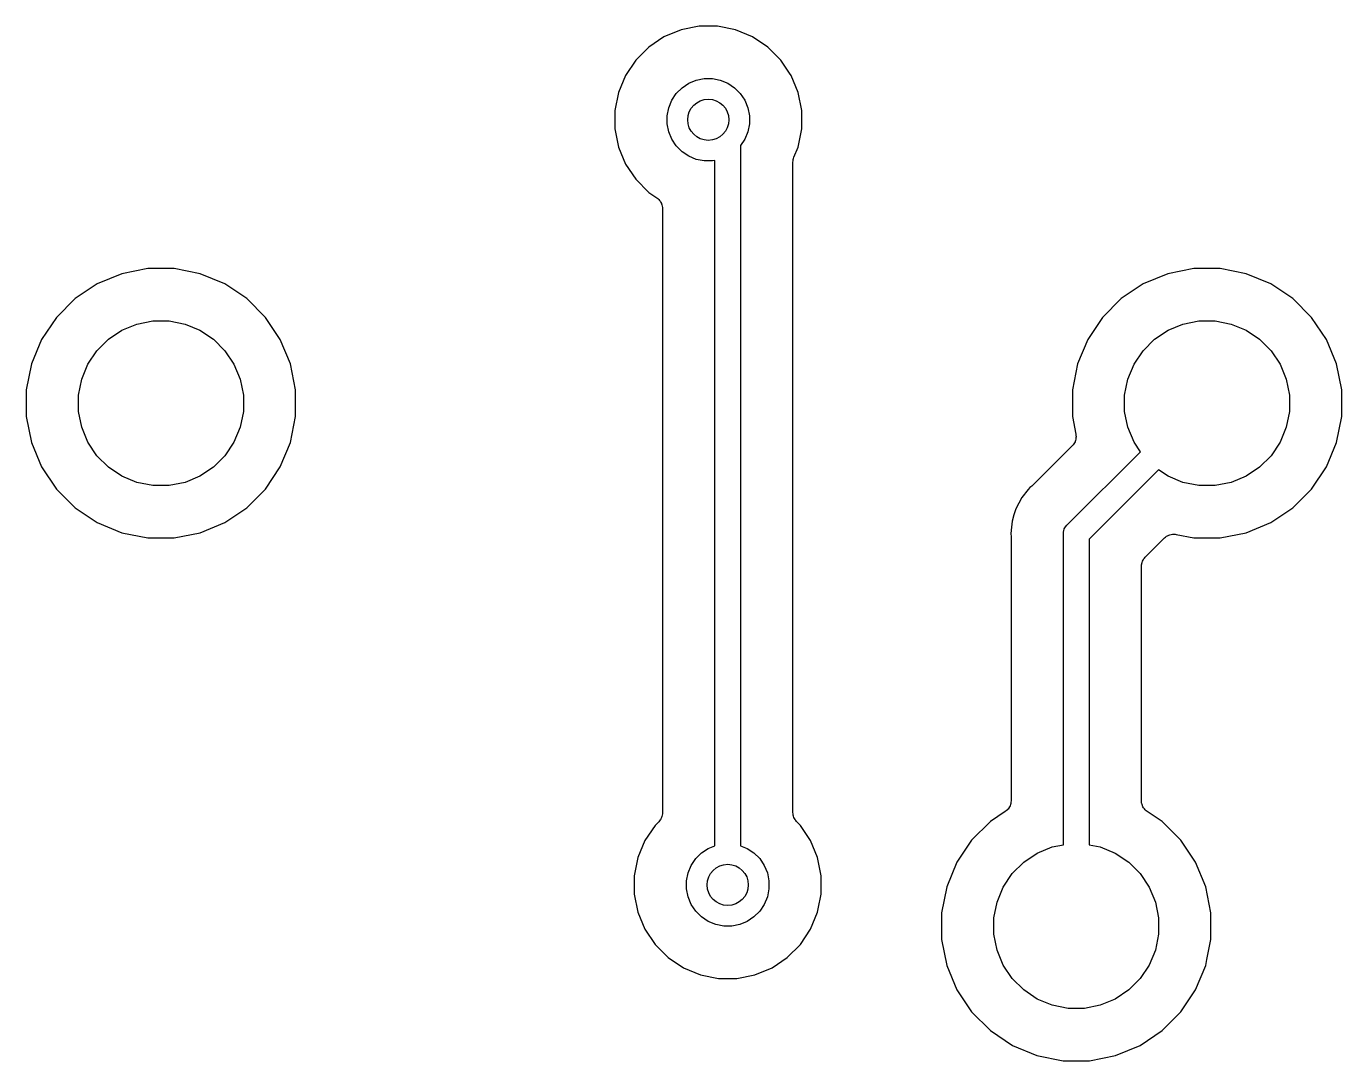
# Model space of a CAD drawing. Extents: x 19 to 115, y -142 to -17.
# Drawn here: x 62.83 to 75.6, y -101.64 to -91.59 of the extents above; entities that cross this region are included whole.
import ezdxf

# ---------------------------------------------------------------- set-up
doc = ezdxf.new("R2010")
doc.units = 0
doc.layers.add('BLACK', color=7, linetype='CONTINUOUS')

msp = doc.modelspace()

# ---------------------------------------------------------------- linework, layer by layer
at = {"layer": 'BLACK', "linetype": 'CONTINUOUS'}
for p, q in [((69.3614, -91.5878), (69.186, -91.6226)), ((69.5403, -91.5878), (69.3614, -91.5878)), ((69.7157, -91.6226), (69.5403, -91.5878)), ((69.0207, -91.6911), (68.872, -91.7905)), ((69.186, -91.6226), (69.0207, -91.6911)), ((69.8809, -91.6911), (69.7157, -91.6226)), ((70.0297, -91.7905), (69.8809, -91.6911)), ((68.872, -91.7905), (68.7456, -91.9169)), ((70.1561, -91.9169), (70.0297, -91.7905)), ((68.7456, -91.9169), (68.6462, -92.0657)), ((70.2408, -92.0436), (70.1561, -91.9169)), ((68.6462, -92.0657), (68.5777, -92.2309)), ((69.2614, -92.1413), (69.3342, -92.1111)), ((69.3342, -92.1111), (69.4115, -92.0958)), ((69.4115, -92.0958), (69.4902, -92.0958)), ((69.4902, -92.0958), (69.5675, -92.1111)), ((69.5675, -92.1111), (69.6403, -92.1413)), ((70.2555, -92.0657), (70.2408, -92.0436)), ((70.324, -92.2309), (70.2555, -92.0657)), ((68.5777, -92.2309), (68.5428, -92.4063)), ((69.0964, -92.3063), (69.1401, -92.2408)), ((69.1401, -92.2408), (69.1959, -92.1851)), ((69.1959, -92.1851), (69.2614, -92.1413)), ((69.6403, -92.1413), (69.7058, -92.1851)), ((69.7058, -92.1851), (69.7615, -92.2408)), ((69.7615, -92.2408), (69.8053, -92.3063)), ((70.3588, -92.4063), (70.324, -92.2309)), ((69.0662, -92.3791), (69.0964, -92.3063)), ((69.8053, -92.3063), (69.8355, -92.3791)), ((68.5428, -92.4063), (68.5428, -92.5852)), ((69.0508, -92.4564), (69.0662, -92.3791)), ((69.0508, -92.5352), (69.0508, -92.4564)), ((69.8355, -92.3791), (69.8508, -92.4564)), ((69.8508, -92.4564), (69.8508, -92.5352)), ((70.3588, -92.5852), (70.3588, -92.4063)), ((68.5428, -92.5852), (68.5777, -92.7606)), ((69.0662, -92.6124), (69.0508, -92.5352)), ((69.0964, -92.6852), (69.0662, -92.6124)), ((69.8355, -92.6124), (69.8053, -92.6852)), ((69.8508, -92.5352), (69.8355, -92.6124)), ((70.324, -92.7606), (70.3588, -92.5852)), ((69.1401, -92.7507), (69.0964, -92.6852)), ((69.1959, -92.8065), (69.1401, -92.7507)), ((69.8053, -92.6852), (69.7647, -92.746)), ((69.7647, -92.746), (69.7647, -99.5488)), ((68.5777, -92.7606), (68.6462, -92.9259)), ((69.2614, -92.8502), (69.1959, -92.8065)), ((69.3342, -92.8804), (69.2614, -92.8502)), ((69.4115, -92.8958), (69.3342, -92.8804)), ((70.2755, -92.8831), (70.279, -92.8721)), ((70.279, -92.8721), (70.2824, -92.8609)), ((70.2824, -92.8609), (70.324, -92.7606)), ((68.6462, -92.9259), (68.7456, -93.0746)), ((69.4902, -92.8958), (69.4115, -92.8958)), ((69.5147, -92.8909), (69.4902, -92.8958)), ((69.5147, -99.5488), (69.5147, -92.8909)), ((70.2727, -92.9078), (70.274, -92.8962)), ((70.2727, -92.9093), (70.2727, -92.9078)), ((70.2727, -92.9095), (70.2727, -92.9093)), ((70.2727, -92.9093), (70.2727, -92.9093)), ((70.2727, -92.9093), (70.2727, -92.9093)), ((70.2727, -99.2263), (70.2727, -92.9095)), ((70.274, -92.8962), (70.2752, -92.8847)), ((70.2752, -92.8847), (70.2754, -92.8839)), ((70.2754, -92.8839), (70.2755, -92.8831)), ((68.7456, -93.0746), (68.872, -93.201)), ((68.872, -93.201), (68.9503, -93.2533)), ((68.9503, -93.2533), (68.9507, -93.2536)), ((68.9507, -93.2536), (68.9507, -93.2536)), ((68.9507, -93.2536), (68.9508, -93.2537)), ((68.9508, -93.2537), (68.9518, -93.2543)), ((68.9518, -93.2543), (68.9608, -93.2619)), ((68.9608, -93.2619), (68.9698, -93.2694)), ((68.9698, -93.2694), (68.9702, -93.2699)), ((68.9702, -93.2699), (68.9707, -93.2703)), ((68.9707, -93.2703), (68.978, -93.2795)), ((68.978, -93.2795), (68.9855, -93.2886)), ((68.9855, -93.2886), (68.9858, -93.2892)), ((68.9858, -93.2892), (68.9862, -93.2897)), ((68.9862, -93.2897), (68.9916, -93.3001)), ((68.9916, -93.3001), (68.9971, -93.3105)), ((68.9971, -93.3105), (68.9973, -93.3111)), ((68.9973, -93.3111), (68.9976, -93.3117)), ((68.9976, -93.3117), (69.0009, -93.323)), ((69.0009, -93.323), (69.0043, -93.3343)), ((69.0043, -93.3343), (69.0044, -93.3349)), ((69.0044, -93.3349), (69.0045, -93.3355)), ((69.0045, -93.3355), (69.0056, -93.3472)), ((69.0056, -93.3472), (69.0067, -93.3589)), ((69.0067, -93.3589), (69.0067, -99.2263)), ((63.7535, -93.9923), (63.5154, -94.0909)), ((64.0062, -93.942), (63.7535, -93.9923)), ((64.2638, -93.942), (64.0062, -93.942)), ((64.5165, -93.9923), (64.2638, -93.942)), ((64.7546, -94.0909), (64.5165, -93.9923)), ((73.9135, -93.9923), (73.6754, -94.0909)), ((74.1662, -93.942), (73.9135, -93.9923)), ((74.4238, -93.942), (74.1662, -93.942)), ((74.6765, -93.9923), (74.4238, -93.942)), ((74.9146, -94.0909), (74.6765, -93.9923)), ((63.5154, -94.0909), (63.3012, -94.234)), ((64.9688, -94.234), (64.7546, -94.0909)), ((73.6754, -94.0909), (73.4612, -94.234)), ((75.1288, -94.234), (74.9146, -94.0909)), ((63.3012, -94.234), (63.119, -94.4162)), ((65.151, -94.4162), (64.9688, -94.234)), ((73.4612, -94.234), (73.279, -94.4162)), ((75.311, -94.4162), (75.1288, -94.234)), ((63.119, -94.4162), (62.9759, -94.6304)), ((63.625, -94.6286), (63.7561, -94.541)), ((63.7561, -94.541), (63.9016, -94.4807)), ((63.9016, -94.4807), (64.0562, -94.45)), ((64.0562, -94.45), (64.2138, -94.45)), ((64.2138, -94.45), (64.3684, -94.4807)), ((64.3684, -94.4807), (64.5139, -94.541)), ((64.5139, -94.541), (64.645, -94.6286)), ((65.2941, -94.6304), (65.151, -94.4162)), ((73.279, -94.4162), (73.1359, -94.6304)), ((73.785, -94.6286), (73.9161, -94.541)), ((73.9161, -94.541), (74.0616, -94.4807)), ((74.0616, -94.4807), (74.2162, -94.45)), ((74.2162, -94.45), (74.3738, -94.45)), ((74.3738, -94.45), (74.5284, -94.4807)), ((74.5284, -94.4807), (74.6739, -94.541)), ((74.6739, -94.541), (74.805, -94.6286)), ((75.4541, -94.6304), (75.311, -94.4162)), ((62.9759, -94.6304), (62.8773, -94.8685)), ((63.5136, -94.74), (63.625, -94.6286)), ((64.645, -94.6286), (64.7564, -94.74)), ((65.3927, -94.8685), (65.2941, -94.6304)), ((73.1359, -94.6304), (73.0373, -94.8685)), ((73.6736, -94.74), (73.785, -94.6286)), ((74.805, -94.6286), (74.9164, -94.74)), ((75.5527, -94.8685), (75.4541, -94.6304)), ((63.426, -94.8711), (63.5136, -94.74)), ((64.7564, -94.74), (64.844, -94.8711)), ((73.586, -94.8711), (73.6736, -94.74)), ((74.9164, -94.74), (75.004, -94.8711)), ((62.8773, -94.8685), (62.827, -95.1212)), ((63.3657, -95.0166), (63.426, -94.8711)), ((64.844, -94.8711), (64.9043, -95.0166)), ((65.443, -95.1212), (65.3927, -94.8685)), ((73.0373, -94.8685), (72.987, -95.1212)), ((73.5257, -95.0166), (73.586, -94.8711)), ((75.004, -94.8711), (75.0643, -95.0166)), ((75.603, -95.1212), (75.5527, -94.8685)), ((63.335, -95.1712), (63.3657, -95.0166)), ((64.9043, -95.0166), (64.935, -95.1712)), ((73.495, -95.1712), (73.5257, -95.0166)), ((75.0643, -95.0166), (75.095, -95.1712)), ((62.827, -95.1212), (62.827, -95.3788)), ((63.335, -95.3288), (63.335, -95.1712)), ((64.935, -95.1712), (64.935, -95.3288)), ((65.443, -95.3788), (65.443, -95.1212)), ((72.987, -95.1212), (72.987, -95.3788)), ((73.495, -95.3288), (73.495, -95.1712)), ((75.095, -95.1712), (75.095, -95.3288)), ((75.603, -95.3788), (75.603, -95.1212)), ((62.827, -95.3788), (62.8773, -95.6315)), ((63.3657, -95.4834), (63.335, -95.3288)), ((64.935, -95.3288), (64.9043, -95.4834)), ((65.3927, -95.6315), (65.443, -95.3788)), ((72.987, -95.3788), (73.0209, -95.5491)), ((73.5257, -95.4834), (73.495, -95.3288)), ((75.095, -95.3288), (75.0643, -95.4834)), ((75.5527, -95.6315), (75.603, -95.3788)), ((63.426, -95.6289), (63.3657, -95.4834)), ((64.9043, -95.4834), (64.844, -95.6289)), ((73.0209, -95.5491), (73.021, -95.5496)), ((73.021, -95.5496), (73.021, -95.5497)), ((73.021, -95.5497), (73.021, -95.5497)), ((73.021, -95.5497), (73.0212, -95.5508)), ((73.0212, -95.5508), (73.0222, -95.5627)), ((73.0222, -95.5627), (73.0233, -95.5743)), ((73.586, -95.6289), (73.5257, -95.4834)), ((75.0643, -95.4834), (75.004, -95.6289)), ((62.8773, -95.6315), (62.9759, -95.8696)), ((63.5136, -95.76), (63.426, -95.6289)), ((64.844, -95.6289), (64.7564, -95.76)), ((65.2941, -95.8696), (65.3927, -95.6315)), ((72.9861, -95.6637), (72.6038, -96.046)), ((72.9936, -95.6546), (72.9861, -95.6637)), ((73.0012, -95.6455), (72.9936, -95.6546)), ((73.0015, -95.645), (73.0012, -95.6455)), ((73.0018, -95.6445), (73.0015, -95.645)), ((73.0074, -95.6341), (73.0018, -95.6445)), ((73.0131, -95.6238), (73.0074, -95.6341)), ((73.0133, -95.6232), (73.0131, -95.6238)), ((73.0136, -95.6227), (73.0133, -95.6232)), ((73.017, -95.6114), (73.0136, -95.6227)), ((73.0206, -95.6002), (73.017, -95.6114)), ((73.0208, -95.599), (73.0206, -95.5996)), ((73.0206, -95.5996), (73.0206, -95.6002)), ((73.022, -95.5873), (73.0208, -95.599)), ((73.0233, -95.5755), (73.022, -95.5873)), ((73.0233, -95.5743), (73.0232, -95.5749)), ((73.0232, -95.5749), (73.0233, -95.5755)), ((73.6474, -95.7208), (73.586, -95.6289)), ((75.004, -95.6289), (74.9164, -95.76)), ((75.4541, -95.8696), (75.5527, -95.6315)), ((63.625, -95.8714), (63.5136, -95.76)), ((64.7564, -95.76), (64.645, -95.8714)), ((72.941, -96.4273), (73.6474, -95.7208)), ((74.9164, -95.76), (74.805, -95.8714)), ((62.9759, -95.8696), (63.119, -96.0838)), ((63.7561, -95.959), (63.625, -95.8714)), ((64.645, -95.8714), (64.5139, -95.959)), ((65.151, -96.0838), (65.2941, -95.8696)), ((73.8242, -95.8976), (73.15, -96.5718)), ((73.9161, -95.959), (73.8242, -95.8976)), ((74.805, -95.8714), (74.6739, -95.959)), ((75.311, -96.0838), (75.4541, -95.8696)), ((63.9016, -96.0193), (63.7561, -95.959)), ((64.0562, -96.05), (63.9016, -96.0193)), ((64.2138, -96.05), (64.0562, -96.05)), ((64.3684, -96.0193), (64.2138, -96.05)), ((64.5139, -95.959), (64.3684, -96.0193)), ((72.5752, -96.0702), (72.5594, -96.0896)), ((72.5946, -96.0544), (72.5752, -96.0702)), ((72.5984, -96.0506), (72.5946, -96.0544)), ((72.6025, -96.0472), (72.5984, -96.0506)), ((72.6038, -96.046), (72.6025, -96.0472)), ((74.0616, -96.0193), (73.9161, -95.959)), ((74.2162, -96.05), (74.0616, -96.0193)), ((74.3738, -96.05), (74.2162, -96.05)), ((74.5284, -96.0193), (74.3738, -96.05)), ((74.6739, -95.959), (74.5284, -96.0193)), ((63.119, -96.0838), (63.3012, -96.266)), ((64.9688, -96.266), (65.151, -96.0838)), ((72.4961, -96.1666), (72.4374, -96.2766)), ((72.5594, -96.0896), (72.4961, -96.1666)), ((72.5594, -96.0896), (72.5594, -96.0896)), ((75.1288, -96.266), (75.311, -96.0838)), ((63.3012, -96.266), (63.5154, -96.4091)), ((64.7546, -96.4091), (64.9688, -96.266)), ((72.4374, -96.2766), (72.4197, -96.3349)), ((74.9146, -96.4091), (75.1288, -96.266)), ((63.5154, -96.4091), (63.7535, -96.5077)), ((64.5165, -96.5077), (64.7546, -96.4091)), ((72.4012, -96.3959), (72.3926, -96.4825)), ((72.4197, -96.3349), (72.4012, -96.3959)), ((72.4197, -96.3349), (72.4197, -96.3349)), ((72.909, -96.4719), (72.9206, -96.4502)), ((72.9206, -96.4502), (72.9323, -96.4359)), ((72.9323, -96.4359), (72.9362, -96.4312)), ((72.9323, -96.4359), (72.9323, -96.4359)), ((72.9362, -96.4312), (72.941, -96.4273)), ((74.6765, -96.5077), (74.9146, -96.4091)), ((63.7535, -96.5077), (64.0062, -96.558)), ((64.0062, -96.558), (64.2638, -96.558)), ((64.2638, -96.558), (64.5165, -96.5077)), ((72.3926, -96.4825), (72.3889, -96.52)), ((72.3889, -96.52), (72.3914, -96.5449)), ((72.3914, -96.5449), (72.3916, -96.5466)), ((72.3916, -96.5466), (72.3915, -96.552)), ((72.3915, -96.552), (72.392, -96.5573)), ((72.392, -96.5573), (72.392, -99.112)), ((72.3926, -96.4825), (72.3926, -96.4825)), ((72.8994, -96.52), (72.9005, -96.5089)), ((72.9, -96.5261), (72.8994, -96.52)), ((72.9, -99.5392), (72.9, -96.5261)), ((72.9005, -96.5089), (72.9018, -96.4955)), ((72.9018, -96.4955), (72.9037, -96.4892)), ((72.9037, -96.4892), (72.909, -96.4719)), ((73.15, -96.5718), (73.15, -99.5392)), ((73.6952, -96.745), (73.8813, -96.5589)), ((73.8813, -96.5589), (73.8817, -96.5585)), ((73.8817, -96.5585), (73.8826, -96.5576)), ((73.8817, -96.5585), (73.8817, -96.5585)), ((73.8817, -96.5585), (73.8817, -96.5585)), ((73.8826, -96.5576), (73.8918, -96.5502)), ((73.8918, -96.5502), (73.9009, -96.5428)), ((73.9009, -96.5428), (73.9015, -96.5426)), ((73.9015, -96.5426), (73.9019, -96.5422)), ((73.9019, -96.5422), (73.9124, -96.5368)), ((73.9124, -96.5368), (73.9228, -96.5312)), ((73.9228, -96.5312), (73.9234, -96.531)), ((73.9234, -96.531), (73.924, -96.5308)), ((73.924, -96.5308), (73.9352, -96.5275)), ((73.9352, -96.5275), (73.9466, -96.5241)), ((73.9466, -96.5241), (73.9472, -96.524)), ((73.9472, -96.524), (73.9478, -96.5239)), ((73.9478, -96.5239), (73.9595, -96.5228)), ((73.9595, -96.5228), (73.9712, -96.5217)), ((73.9712, -96.5217), (73.9718, -96.5217)), ((73.9718, -96.5217), (73.9724, -96.5217)), ((73.9724, -96.5217), (73.9841, -96.523)), ((73.9841, -96.523), (73.9959, -96.5241)), ((73.9959, -96.5241), (74.1662, -96.558)), ((74.1662, -96.558), (74.4238, -96.558)), ((74.4238, -96.558), (74.6765, -96.5077)), ((73.658, -96.833), (73.6593, -96.8214)), ((73.658, -96.8343), (73.658, -96.833)), ((73.658, -96.8344), (73.658, -96.8343)), ((73.658, -96.8348), (73.658, -96.8344)), ((73.658, -96.8344), (73.658, -96.8344)), ((73.658, -99.112), (73.658, -96.8348)), ((73.6593, -96.8214), (73.6605, -96.8097)), ((73.6605, -96.8097), (73.6607, -96.8091)), ((73.6607, -96.8091), (73.6608, -96.8084)), ((73.6608, -96.8084), (73.6643, -96.7972)), ((73.6643, -96.7972), (73.6678, -96.786)), ((73.6678, -96.786), (73.6681, -96.7854)), ((73.6681, -96.7854), (73.6683, -96.7848)), ((73.6683, -96.7848), (73.6739, -96.7745)), ((73.6739, -96.7745), (73.6795, -96.7642)), ((73.6795, -96.7642), (73.6799, -96.7636)), ((73.6799, -96.7636), (73.6802, -96.763)), ((73.6802, -96.763), (73.6878, -96.7541)), ((73.6878, -96.7541), (73.6952, -96.745)), ((72.3892, -99.1384), (72.3856, -99.1496)), ((72.3893, -99.1377), (72.3892, -99.1384)), ((72.3895, -99.1372), (72.3893, -99.1377)), ((72.3907, -99.1255), (72.3895, -99.1372)), ((72.392, -99.1137), (72.3907, -99.1255)), ((72.392, -99.112), (72.392, -99.1125)), ((72.392, -99.1125), (72.392, -99.1125)), ((72.392, -99.1125), (72.392, -99.1125)), ((72.392, -99.1125), (72.392, -99.1137)), ((73.6592, -99.1237), (73.658, -99.112)), ((73.6602, -99.1354), (73.6592, -99.1237)), ((73.6604, -99.136), (73.6602, -99.1354)), ((73.6604, -99.1366), (73.6604, -99.136)), ((73.6638, -99.1479), (73.6604, -99.1366)), ((69.0004, -99.2639), (68.997, -99.2751)), ((69.004, -99.2527), (69.0004, -99.2639)), ((69.0042, -99.2514), (69.004, -99.252)), ((69.004, -99.252), (69.004, -99.2527)), ((69.0054, -99.2398), (69.0042, -99.2514)), ((69.0067, -99.2281), (69.0054, -99.2398)), ((69.0067, -99.2263), (69.0067, -99.2267)), ((69.0067, -99.2267), (69.0067, -99.2267)), ((69.0067, -99.2267), (69.0067, -99.2268)), ((69.0067, -99.2268), (69.0067, -99.2281)), ((70.2739, -99.238), (70.2727, -99.2263)), ((70.2749, -99.2497), (70.2739, -99.238)), ((70.2751, -99.2503), (70.2749, -99.2497)), ((70.2751, -99.251), (70.2751, -99.2503)), ((70.2785, -99.2622), (70.2751, -99.251)), ((70.2818, -99.2735), (70.2785, -99.2622)), ((72.3356, -99.2176), (72.1912, -99.314)), ((72.3447, -99.2101), (72.3356, -99.2176)), ((72.3539, -99.2027), (72.3447, -99.2101)), ((72.3542, -99.2022), (72.3539, -99.2027)), ((72.3547, -99.2018), (72.3542, -99.2022)), ((72.3622, -99.1927), (72.3547, -99.2018)), ((72.3698, -99.1837), (72.3622, -99.1927)), ((72.3701, -99.1832), (72.3698, -99.1837)), ((72.3705, -99.1827), (72.3701, -99.1832)), ((72.376, -99.1723), (72.3705, -99.1827)), ((72.3817, -99.162), (72.376, -99.1723)), ((72.3819, -99.1614), (72.3817, -99.162)), ((72.3822, -99.1609), (72.3819, -99.1614)), ((72.3856, -99.1496), (72.3822, -99.1609)), ((73.6671, -99.1592), (73.6638, -99.1479)), ((73.6674, -99.1598), (73.6671, -99.1592)), ((73.6676, -99.1604), (73.6674, -99.1598)), ((73.6731, -99.1708), (73.6676, -99.1604)), ((73.6785, -99.1812), (73.6731, -99.1708)), ((73.6789, -99.1817), (73.6785, -99.1812)), ((73.6792, -99.1822), (73.6789, -99.1817)), ((73.6867, -99.1914), (73.6792, -99.1822)), ((73.694, -99.2006), (73.6867, -99.1914)), ((73.6945, -99.201), (73.694, -99.2006)), ((73.6949, -99.2014), (73.6945, -99.201)), ((73.7039, -99.2089), (73.6949, -99.2014)), ((73.713, -99.2166), (73.7039, -99.2089)), ((73.714, -99.2172), (73.713, -99.2166)), ((73.714, -99.2173), (73.714, -99.2172)), ((73.714, -99.2172), (73.714, -99.2172)), ((73.7144, -99.2176), (73.714, -99.2173)), ((73.8588, -99.314), (73.7144, -99.2176)), ((68.9344, -99.3512), (68.8351, -99.4999)), ((68.9695, -99.3161), (68.9344, -99.3512)), ((68.977, -99.307), (68.9695, -99.3161)), ((68.9845, -99.298), (68.977, -99.307)), ((68.9848, -99.2975), (68.9845, -99.298)), ((68.9853, -99.2969), (68.9848, -99.2975)), ((68.9908, -99.2866), (68.9853, -99.2969)), ((68.9965, -99.2763), (68.9908, -99.2866)), ((68.9967, -99.2757), (68.9965, -99.2763)), ((68.997, -99.2751), (68.9967, -99.2757)), ((70.2821, -99.2741), (70.2818, -99.2735)), ((70.2823, -99.2747), (70.2821, -99.2741)), ((70.2878, -99.2851), (70.2823, -99.2747)), ((70.2932, -99.2955), (70.2878, -99.2851)), ((70.2936, -99.296), (70.2932, -99.2955)), ((70.2939, -99.2966), (70.2936, -99.296)), ((70.3014, -99.3057), (70.2939, -99.2966)), ((70.3087, -99.3148), (70.3014, -99.3057)), ((70.3096, -99.3158), (70.3087, -99.3148)), ((70.3099, -99.3161), (70.3096, -99.3158)), ((70.3096, -99.3158), (70.3096, -99.3158)), ((70.3096, -99.3158), (70.3096, -99.3158)), ((70.345, -99.3512), (70.3099, -99.3161)), ((70.4444, -99.4999), (70.345, -99.3512)), ((72.1912, -99.314), (72.009, -99.4962)), ((74.041, -99.4962), (73.8588, -99.314)), ((68.8351, -99.4999), (68.7666, -99.6652)), ((70.5128, -99.6652), (70.4444, -99.4999)), ((72.009, -99.4962), (71.8659, -99.7104)), ((74.1841, -99.7104), (74.041, -99.4962)), ((69.329, -99.675), (69.3847, -99.6193)), ((69.3847, -99.6193), (69.4503, -99.5755)), ((69.4503, -99.5755), (69.5147, -99.5488)), ((69.7647, -99.5488), (69.8292, -99.5755)), ((69.8292, -99.5755), (69.8947, -99.6193)), ((69.8947, -99.6193), (69.9504, -99.675)), ((72.515, -99.7086), (72.6461, -99.621)), ((72.6461, -99.621), (72.7916, -99.5607)), ((72.7916, -99.5607), (72.9, -99.5392)), ((73.15, -99.5392), (73.2584, -99.5607)), ((73.2584, -99.5607), (73.4039, -99.621)), ((73.4039, -99.621), (73.535, -99.7086)), ((68.7666, -99.6652), (68.7317, -99.8406)), ((69.2551, -99.8133), (69.2853, -99.7405)), ((69.2853, -99.7405), (69.329, -99.675)), ((69.9504, -99.675), (69.9942, -99.7405)), ((69.9942, -99.7405), (70.0244, -99.8133)), ((70.5477, -99.8406), (70.5128, -99.6652)), ((71.8659, -99.7104), (71.7673, -99.9485)), ((72.4036, -99.82), (72.515, -99.7086)), ((73.535, -99.7086), (73.6464, -99.82)), ((74.2827, -99.9485), (74.1841, -99.7104)), ((68.7317, -99.8406), (68.7317, -100.019)), ((69.2397, -99.8906), (69.2551, -99.8133)), ((69.2397, -99.9694), (69.2397, -99.8906)), ((70.0244, -99.8133), (70.0397, -99.8906)), ((70.0397, -99.8906), (70.0397, -99.9694)), ((70.5477, -100.019), (70.5477, -99.8406)), ((72.316, -99.9511), (72.4036, -99.82)), ((73.6464, -99.82), (73.734, -99.9511)), ((68.7317, -100.019), (68.7666, -100.195)), ((69.2551, -100.047), (69.2397, -99.9694)), ((70.0397, -99.9694), (70.0244, -100.047)), ((70.519, -100.164), (70.5477, -100.019)), ((71.7673, -99.9485), (71.717, -100.201)), ((72.2557, -100.097), (72.316, -99.9511)), ((73.734, -99.9511), (73.7943, -100.097)), ((74.333, -100.201), (74.2827, -99.9485)), ((69.2853, -100.119), (69.2551, -100.047)), ((69.329, -100.185), (69.2853, -100.119)), ((69.9942, -100.119), (69.9504, -100.185)), ((70.0244, -100.047), (69.9942, -100.119)), ((72.225, -100.251), (72.2557, -100.097)), ((73.7943, -100.097), (73.825, -100.251)), ((68.7666, -100.195), (68.8351, -100.36)), ((69.3847, -100.241), (69.329, -100.185)), ((69.4503, -100.284), (69.3847, -100.241)), ((69.5231, -100.315), (69.4503, -100.284)), ((69.8292, -100.284), (69.7564, -100.315)), ((69.8947, -100.241), (69.8292, -100.284)), ((69.9504, -100.185), (69.8947, -100.241)), ((70.4444, -100.36), (70.5128, -100.195)), ((70.5128, -100.195), (70.519, -100.164)), ((70.519, -100.164), (70.519, -100.164)), ((71.717, -100.201), (71.717, -100.459)), ((72.225, -100.409), (72.225, -100.251)), ((73.825, -100.251), (73.825, -100.409)), ((74.333, -100.459), (74.333, -100.201)), ((68.8351, -100.36), (68.9344, -100.509)), ((69.6003, -100.33), (69.5231, -100.315)), ((69.6791, -100.33), (69.6003, -100.33)), ((69.7564, -100.315), (69.6791, -100.33)), ((70.345, -100.509), (70.4444, -100.36)), ((72.2557, -100.563), (72.225, -100.409)), ((73.825, -100.409), (73.7943, -100.563)), ((68.9344, -100.509), (69.0609, -100.635)), ((70.2185, -100.635), (70.345, -100.509)), ((71.717, -100.459), (71.7673, -100.712)), ((74.2941, -100.654), (74.333, -100.459)), ((69.0609, -100.635), (69.2096, -100.735)), ((70.0698, -100.735), (70.2185, -100.635)), ((72.316, -100.709), (72.2557, -100.563)), ((73.7943, -100.563), (73.734, -100.709)), ((74.2827, -100.712), (74.2941, -100.654)), ((74.2941, -100.654), (74.2941, -100.654)), ((69.2096, -100.735), (69.3749, -100.803)), ((69.9046, -100.803), (70.0698, -100.735)), ((71.7673, -100.712), (71.8659, -100.95)), ((72.4036, -100.84), (72.316, -100.709)), ((73.734, -100.709), (73.6464, -100.84)), ((74.1841, -100.95), (74.2827, -100.712)), ((69.3749, -100.803), (69.5503, -100.838)), ((69.5503, -100.838), (69.7292, -100.838)), ((69.7292, -100.838), (69.9046, -100.803)), ((72.515, -100.951), (72.4036, -100.84)), ((73.6464, -100.84), (73.535, -100.951)), ((71.8659, -100.95), (72.009, -101.164)), ((72.6461, -101.039), (72.515, -100.951)), ((72.7916, -101.099), (72.6461, -101.039)), ((73.4039, -101.039), (73.2584, -101.099)), ((73.535, -100.951), (73.4039, -101.039)), ((74.041, -101.164), (74.1841, -100.95)), ((72.009, -101.164), (72.1912, -101.346)), ((72.9462, -101.13), (72.7916, -101.099)), ((73.1038, -101.13), (72.9462, -101.13)), ((73.2584, -101.099), (73.1038, -101.13)), ((73.8588, -101.346), (74.041, -101.164)), ((72.1912, -101.346), (72.4054, -101.489)), ((73.6446, -101.489), (73.8588, -101.346)), ((72.4054, -101.489), (72.6435, -101.588)), ((73.4065, -101.588), (73.6446, -101.489)), ((72.6435, -101.588), (72.8962, -101.638)), ((72.8962, -101.638), (73.1538, -101.638)), ((73.1538, -101.638), (73.4065, -101.588))]:
    msp.add_line(p, q, dxfattribs=at)
at = {"layer": 'BLACK'}
for centre in [(69.4508, -92.4958), (69.6397, -99.93)]:
    msp.add_circle(centre, 0.2, dxfattribs=at)

doc.saveas('drawing.dxf')
